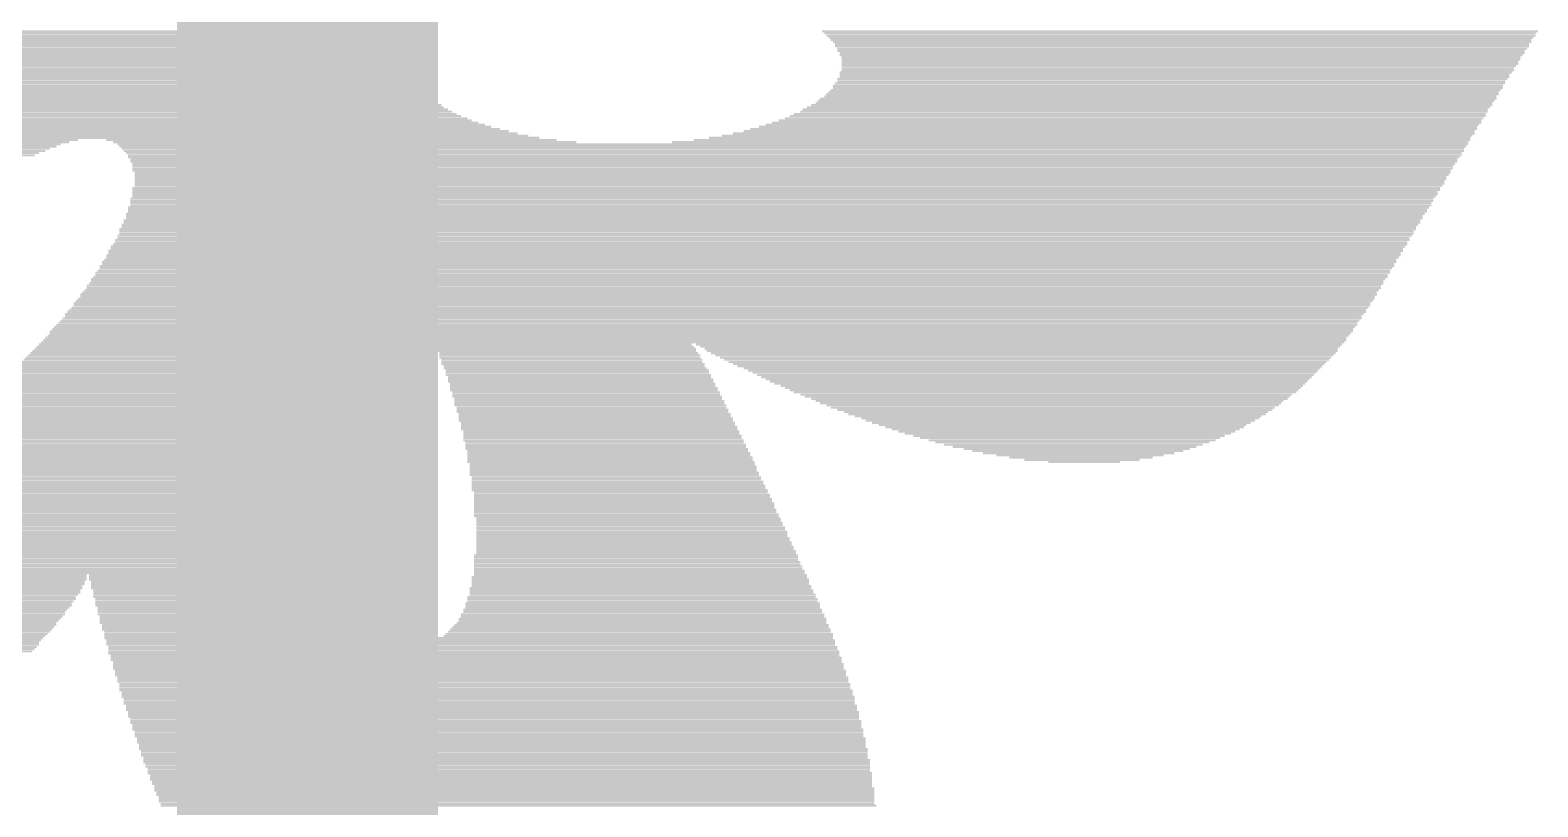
# Model space of a CAD drawing. Extents: x -5.1 to 70.5, y -0.2 to 53.5.
# Drawn here: x 55.302 to 57.062, y 27.385 to 28.292 of the extents above; entities that cross this region are included whole.
import ezdxf

# ---------------------------------------------------------------- set-up
doc = ezdxf.new("R2010")
doc.units = 0
doc.layers.add('1', color=12, linetype='CONTINUOUS')
doc.layers.add('21', color=253, linetype='CONTINUOUS')

# ---------------------------------------------------------------- blocks, each defined once
blk = doc.blocks.new('RECT')
blk.add_solid([(-0.5, -0.5), (0.5, -0.5), (-0.5, 0.5), (0.5, 0.5)])

msp = doc.modelspace()

# ---------------------------------------------------------------- linework, layer by layer
at = {"layer": '1', "const_width": 0.3048}
msp.add_lwpolyline([(55.626, 25.4), (55.626, 36.068)], dxfattribs=at)

# ---------------------------------------------------------------- block references
at = {"layer": '21'}
for p, xscale, yscale in [((55.2297, 28.2904), 1.0794, 0.0024), ((55.2309, 28.2879), 1.0718, 0.0026), ((56.6445, 28.2904), 0.8356, 0.0024), ((56.6445, 28.2879), 0.8306, 0.0026), ((55.231, 28.2853), 1.0668, 0.0024), ((55.2309, 28.2828), 1.0616, 0.0024), ((55.231, 28.2803), 1.0566, 0.0026), ((55.2297, 28.2777), 1.054, 0.0024), ((55.2297, 28.2752), 1.049, 0.0026), ((55.2309, 28.2726), 1.0464, 0.0024), ((55.231, 28.2701), 1.0414, 0.0024), ((56.6457, 28.2853), 0.828, 0.0024), ((56.6457, 28.2828), 0.8228, 0.0024), ((56.6457, 28.2803), 0.8178, 0.0026), ((56.647, 28.2777), 0.8152, 0.0024), ((56.647, 28.2752), 0.8102, 0.0026), ((56.647, 28.2726), 0.8102, 0.0024), ((56.647, 28.2701), 0.8052, 0.0024), ((55.2309, 28.2676), 1.0362, 0.0026), ((55.2322, 28.265), 1.0336, 0.0024), ((55.2322, 28.2625), 1.0336, 0.0026), ((55.2322, 28.2599), 1.0286, 0.0024), ((55.2335, 28.2574), 1.0262, 0.0024), ((55.2335, 28.2549), 1.0262, 0.0026), ((55.2348, 28.2523), 1.0236, 0.0024), ((56.6457, 28.2676), 0.8026, 0.0026), ((56.647, 28.265), 0.8, 0.0024), ((56.6457, 28.2625), 0.7974, 0.0026), ((56.6457, 28.2599), 0.7924, 0.0024), ((56.6457, 28.2574), 0.7924, 0.0024), ((56.6445, 28.2549), 0.79, 0.0026), ((56.6445, 28.2523), 0.79, 0.0024), ((55.2348, 28.2498), 1.0236, 0.0026), ((55.236, 28.2472), 1.021, 0.0024), ((55.236, 28.2447), 1.021, 0.0024), ((55.2373, 28.2422), 1.0184, 0.0026), ((55.2386, 28.2396), 1.021, 0.0024), ((55.2398, 28.2371), 1.0184, 0.0026), ((55.2398, 28.2345), 1.0184, 0.0024), ((56.6356, 28.2345), 0.7824, 0.0024), ((56.6394, 28.2422), 0.7848, 0.0026), ((56.6381, 28.2396), 0.7822, 0.0024), ((56.6381, 28.2371), 0.7822, 0.0026), ((56.6432, 28.2498), 0.7874, 0.0026), ((56.6419, 28.2472), 0.7848, 0.0024), ((56.6419, 28.2447), 0.7848, 0.0024), ((55.2411, 28.232), 1.021, 0.0024), ((55.2436, 28.2295), 1.021, 0.0026), ((55.2436, 28.2269), 1.021, 0.0024), ((55.2449, 28.2244), 1.0236, 0.0026), ((55.2462, 28.2218), 1.0262, 0.0024), ((55.2487, 28.2193), 1.026, 0.0024), ((55.25, 28.2168), 1.0286, 0.0026), ((56.6241, 28.2168), 0.7848, 0.0026), ((56.6254, 28.2193), 0.7822, 0.0024), ((56.6279, 28.2218), 0.7822, 0.0024), ((56.6305, 28.2269), 0.7822, 0.0024), ((56.6305, 28.2244), 0.7822, 0.0026), ((56.633, 28.2295), 0.7822, 0.0026), ((56.6343, 28.232), 0.7798, 0.0024), ((55.2513, 28.2142), 1.0312, 0.0024), ((55.2526, 28.2117), 1.0338, 0.0026), ((55.2551, 28.2091), 1.0388, 0.0024), ((55.2564, 28.2066), 1.0414, 0.0024), ((55.2589, 28.2041), 1.0464, 0.0026), ((55.2602, 28.2015), 1.049, 0.0024), ((55.2627, 28.199), 1.054, 0.0026), ((56.6038, 28.199), 0.8, 0.0026), ((56.6076, 28.2015), 0.7974, 0.0024), ((56.6115, 28.2041), 0.795, 0.0026), ((56.614, 28.2066), 0.79, 0.0024), ((56.6165, 28.2091), 0.7898, 0.0024), ((56.6191, 28.2117), 0.79, 0.0026), ((56.6216, 28.2142), 0.7848, 0.0024), ((55.269, 28.1914), 1.0718, 0.0026), ((55.2728, 28.1888), 1.0794, 0.0024), ((55.2754, 28.1863), 1.0846, 0.0026), ((55.2792, 28.1837), 1.0922, 0.0024), ((55.283, 28.1812), 1.0998, 0.0024), ((55.2653, 28.1964), 1.0592, 0.0024), ((55.2678, 28.1939), 1.0642, 0.0024), ((56.5771, 28.1812), 0.833, 0.0024), ((56.5822, 28.1837), 0.828, 0.0024), ((56.5861, 28.1863), 0.8204, 0.0026), ((56.5911, 28.1888), 0.8152, 0.0024), ((56.595, 28.1914), 0.8128, 0.0026), ((56.5975, 28.1939), 0.8078, 0.0024), ((56.6026, 28.1964), 0.8026, 0.0024), ((55.0417, 28.1634), 0.6324, 0.0024), ((55.2996, 28.171), 1.143, 0.0024), ((55.3059, 28.1685), 1.1556, 0.0024), ((55.3123, 28.166), 1.1684, 0.0026), ((55.2856, 28.1787), 1.11, 0.0026), ((55.2906, 28.1761), 1.12, 0.0024), ((55.2957, 28.1736), 1.1302, 0.0026), ((55.6539, 28.1634), 0.5258, 0.0024), ((56.5302, 28.1634), 0.9068, 0.0024), ((56.5391, 28.166), 0.889, 0.0026), ((56.5479, 28.1685), 0.8762, 0.0024), ((56.5556, 28.171), 0.8662, 0.0024), ((56.5619, 28.1736), 0.8534, 0.0026), ((56.567, 28.1761), 0.8484, 0.0024), ((56.5721, 28.1787), 0.8382, 0.0026), ((55.0113, 28.1456), 0.5918, 0.0024), ((55.0151, 28.1482), 0.5944, 0.0026), ((55.0227, 28.1533), 0.6046, 0.0026), ((55.0201, 28.1507), 0.5994, 0.0024), ((55.0303, 28.1583), 0.6146, 0.0024), ((55.0278, 28.1558), 0.6096, 0.0024), ((55.0366, 28.1609), 0.6222, 0.0026), ((55.6691, 28.1609), 0.541, 0.0026), ((56.1923, 28.1583), 1.5772, 0.0024), ((56.1923, 28.1558), 1.5722, 0.0024), ((56.1924, 28.1533), 1.5672, 0.0026), ((56.1936, 28.1507), 1.5646, 0.0024), ((56.1936, 28.1482), 1.5594, 0.0026), ((56.1949, 28.1456), 1.557, 0.0024), ((56.5162, 28.1609), 0.9296, 0.0026), ((56.1936, 28.1431), 1.5544, 0.0024), ((56.1936, 28.1406), 1.5494, 0.0026), ((56.1936, 28.138), 1.5494, 0.0024), ((56.1936, 28.1355), 1.5442, 0.0026), ((56.1924, 28.1329), 1.5418, 0.0024), ((56.1924, 28.1304), 1.5418, 0.0024), ((56.1911, 28.1279), 1.5392, 0.0026), ((56.1923, 28.1253), 1.5366, 0.0024), ((56.1911, 28.1228), 1.5342, 0.0026), ((56.1898, 28.1202), 1.5316, 0.0024), ((56.1898, 28.1177), 1.5316, 0.0024), ((56.1885, 28.1152), 1.529, 0.0026), ((56.1885, 28.1126), 1.529, 0.0024), ((56.1873, 28.1101), 1.5266, 0.0026), ((56.1796, 28.0948), 1.5214, 0.0024), ((56.1847, 28.1075), 1.5264, 0.0024), ((56.1847, 28.105), 1.5264, 0.0024), ((56.1835, 28.1025), 1.524, 0.0026), ((56.1835, 28.0999), 1.524, 0.0024), ((56.1822, 28.0974), 1.5214, 0.0026), ((56.172, 28.0771), 1.5162, 0.0026), ((56.1758, 28.0847), 1.5188, 0.0026), ((56.1746, 28.0821), 1.5164, 0.0024), ((56.1746, 28.0796), 1.5164, 0.0024), ((56.1796, 28.0923), 1.5214, 0.0024), ((56.1784, 28.0898), 1.519, 0.0026), ((56.1784, 28.0872), 1.519, 0.0024), ((55.5192, 28.0593), 0.226, 0.0026), ((55.5243, 28.0644), 0.231, 0.0026), ((55.5218, 28.0618), 0.226, 0.0024), ((56.1682, 28.0694), 1.5138, 0.0024), ((55.5294, 28.0669), 0.2362, 0.0024), ((56.1708, 28.0745), 1.5138, 0.0024), ((56.1708, 28.072), 1.5138, 0.0026), ((56.2952, 28.0669), 1.2598, 0.0024), ((56.2977, 28.0644), 1.2496, 0.0026), ((56.299, 28.0618), 1.242, 0.0024), ((56.3016, 28.0593), 1.237, 0.0026), ((55.5078, 28.0415), 0.2184, 0.0024), ((55.5104, 28.0466), 0.2184, 0.0026), ((55.5104, 28.044), 0.2184, 0.0024), ((55.5142, 28.0517), 0.221, 0.0026), ((55.5129, 28.0491), 0.2184, 0.0024), ((55.518, 28.0567), 0.2236, 0.0024), ((55.5167, 28.0542), 0.221, 0.0024), ((56.3015, 28.0567), 1.2318, 0.0024), ((56.3041, 28.0542), 1.2268, 0.0024), ((56.3041, 28.0517), 1.2216, 0.0026), ((56.3041, 28.0491), 1.2166, 0.0024), ((56.3054, 28.0466), 1.2142, 0.0026), ((56.3054, 28.044), 1.209, 0.0024), ((56.3066, 28.0415), 1.2064, 0.0024), ((55.4989, 28.0237), 0.2208, 0.0024), ((55.5015, 28.0288), 0.221, 0.0024), ((55.5015, 28.0263), 0.221, 0.0026), ((55.504, 28.0339), 0.221, 0.0026), ((55.5027, 28.0313), 0.2184, 0.0024), ((55.5066, 28.039), 0.221, 0.0026), ((55.5053, 28.0364), 0.2184, 0.0024), ((56.3067, 28.039), 1.2014, 0.0026), ((56.3066, 28.0364), 1.1962, 0.0024), ((56.3079, 28.0339), 1.1938, 0.0026), ((56.3079, 28.0313), 1.1886, 0.0024), ((56.3092, 28.0288), 1.1862, 0.0024), ((56.3092, 28.0263), 1.181, 0.0026), ((56.3092, 28.0237), 1.176, 0.0024), ((55.4926, 28.0085), 0.2286, 0.0026), ((55.4913, 28.0059), 0.226, 0.0024), ((55.4938, 28.011), 0.226, 0.0024), ((55.4951, 28.0161), 0.2234, 0.0024), ((55.4951, 28.0136), 0.2234, 0.0026), ((55.4976, 28.0212), 0.2234, 0.0026), ((55.4976, 28.0186), 0.2234, 0.0024), ((56.3092, 28.0212), 1.176, 0.0026), ((56.3092, 28.0186), 1.171, 0.0024), ((56.3105, 28.0161), 1.1684, 0.0024), ((56.3092, 28.0136), 1.1658, 0.0026), ((56.3092, 28.011), 1.1608, 0.0024), ((56.3105, 28.0085), 1.1582, 0.0026), ((56.3105, 28.0059), 1.1532, 0.0024), ((55.4837, 27.9882), 0.2362, 0.0026), ((55.4849, 27.9932), 0.2336, 0.0024), ((55.4849, 27.9907), 0.2336, 0.0024), ((55.4875, 27.9958), 0.2336, 0.0026), ((55.4888, 28.0009), 0.2312, 0.0026), ((55.4888, 27.9983), 0.2312, 0.0024), ((55.4901, 28.0034), 0.2286, 0.0024), ((56.3105, 28.0034), 1.1532, 0.0024), ((56.3104, 28.0009), 1.148, 0.0026), ((56.3092, 27.9983), 1.1456, 0.0024), ((56.3105, 27.9958), 1.143, 0.0026), ((56.3104, 27.9932), 1.1378, 0.0024), ((56.3104, 27.9907), 1.1378, 0.0024), ((56.3105, 27.9882), 1.1328, 0.0026), ((55.4773, 27.9729), 0.2488, 0.0024), ((55.4761, 27.9704), 0.2464, 0.0026), ((55.4786, 27.9755), 0.2464, 0.0026), ((55.4799, 27.978), 0.2438, 0.0024), ((55.4811, 27.9831), 0.2412, 0.0026), ((55.4811, 27.9805), 0.2412, 0.0024), ((55.4824, 27.9856), 0.2386, 0.0024), ((56.3092, 27.9856), 1.1302, 0.0024), ((56.3105, 27.9831), 1.1278, 0.0026), ((56.3104, 27.9805), 1.1226, 0.0024), ((56.3104, 27.978), 1.1226, 0.0024), ((56.3105, 27.9755), 1.1176, 0.0026), ((56.3092, 27.9729), 1.115, 0.0024), ((56.3104, 27.9704), 1.1124, 0.0026), ((55.4685, 27.9526), 0.2616, 0.0024), ((55.4697, 27.9551), 0.259, 0.0024), ((55.471, 27.9602), 0.2566, 0.0024), ((55.471, 27.9577), 0.2566, 0.0026), ((55.4723, 27.9628), 0.254, 0.0026), ((55.4735, 27.9653), 0.2514, 0.0024), ((55.4748, 27.9678), 0.2488, 0.0024), ((56.3092, 27.9678), 1.11, 0.0024), ((56.3092, 27.9653), 1.1048, 0.0024), ((56.3092, 27.9628), 1.1048, 0.0026), ((56.3092, 27.9602), 1.0998, 0.0024), ((56.3079, 27.9577), 1.0972, 0.0026), ((56.3092, 27.9551), 1.0948, 0.0024), ((56.3079, 27.9526), 1.0922, 0.0024), ((55.4608, 27.9348), 0.2768, 0.0024), ((55.4621, 27.9399), 0.2742, 0.0024), ((55.4621, 27.9374), 0.2742, 0.0026), ((55.4634, 27.9424), 0.2718, 0.0024), ((55.4646, 27.945), 0.2692, 0.0026), ((55.4659, 27.9475), 0.2666, 0.0024), ((55.4672, 27.9501), 0.2642, 0.0026), ((56.3079, 27.9501), 1.087, 0.0026), ((56.3079, 27.9475), 1.087, 0.0024), ((56.3079, 27.945), 1.082, 0.0026), ((56.3066, 27.9424), 1.0794, 0.0024), ((56.3079, 27.9399), 1.0768, 0.0024), ((56.3067, 27.9374), 1.0744, 0.0026), ((56.3054, 27.9348), 1.0718, 0.0024), ((55.4532, 27.917), 0.2972, 0.0024), ((55.4532, 27.9196), 0.292, 0.0026), ((55.4545, 27.9221), 0.2896, 0.0024), ((55.4558, 27.9247), 0.287, 0.0026), ((55.457, 27.9272), 0.2844, 0.0024), ((55.4583, 27.9297), 0.282, 0.0024), ((55.4596, 27.9323), 0.2794, 0.0026), ((56.3054, 27.9323), 1.0668, 0.0026), ((56.3054, 27.9297), 1.0668, 0.0024), ((56.3054, 27.9272), 1.0618, 0.0024), ((55.9244, 27.9247), 0.2998, 0.0026), ((55.9256, 27.9221), 0.3022, 0.0024), ((55.9282, 27.9196), 0.3022, 0.0026), ((55.9282, 27.917), 0.3022, 0.0024), ((56.4565, 27.9247), 0.7544, 0.0026), ((56.4578, 27.9221), 0.7468, 0.0024), ((56.459, 27.9196), 0.739, 0.0026), ((56.4603, 27.917), 0.7366, 0.0024), ((55.4443, 27.8993), 0.3148, 0.0026), ((55.4456, 27.9018), 0.3124, 0.0024), ((55.4468, 27.9043), 0.3098, 0.0024), ((55.4481, 27.9069), 0.3072, 0.0026), ((55.4494, 27.9094), 0.3048, 0.0024), ((55.4507, 27.912), 0.3022, 0.0026), ((55.4519, 27.9145), 0.2996, 0.0024), ((55.9307, 27.9145), 0.3022, 0.0024), ((55.932, 27.912), 0.3048, 0.0026), ((55.932, 27.9094), 0.3048, 0.0024), ((55.9346, 27.9069), 0.3048, 0.0026), ((55.9346, 27.9043), 0.3048, 0.0024), ((55.9358, 27.9018), 0.3072, 0.0024), ((55.9371, 27.8993), 0.3048, 0.0026), ((56.4616, 27.9145), 0.729, 0.0024), ((56.4629, 27.912), 0.7214, 0.0026), ((56.4641, 27.9094), 0.7136, 0.0024), ((56.4654, 27.9069), 0.706, 0.0026), ((56.4666, 27.9043), 0.6984, 0.0024), ((56.4679, 27.9018), 0.6908, 0.0024), ((56.4692, 27.8993), 0.6832, 0.0026), ((55.4354, 27.8815), 0.3378, 0.0026), ((55.438, 27.884), 0.3328, 0.0024), ((55.4393, 27.8866), 0.3302, 0.0026), ((55.4405, 27.8891), 0.3276, 0.0024), ((55.4405, 27.8916), 0.3226, 0.0024), ((55.4418, 27.8942), 0.32, 0.0026), ((55.443, 27.8967), 0.3174, 0.0024), ((55.9383, 27.8967), 0.3072, 0.0024), ((55.9409, 27.8942), 0.3074, 0.0026), ((55.9409, 27.8916), 0.3074, 0.0024), ((55.9421, 27.8891), 0.3098, 0.0024), ((55.9434, 27.8866), 0.3072, 0.0026), ((55.9447, 27.884), 0.3098, 0.0024), ((55.9447, 27.8815), 0.3098, 0.0026), ((56.4717, 27.8967), 0.673, 0.0024), ((56.473, 27.8942), 0.6654, 0.0026), ((56.4743, 27.8916), 0.6578, 0.0024), ((56.4756, 27.8891), 0.6502, 0.0024), ((56.4768, 27.8866), 0.6426, 0.0026), ((56.4781, 27.884), 0.635, 0.0024), ((56.4794, 27.8815), 0.6274, 0.0026), ((55.4265, 27.8637), 0.3606, 0.0024), ((55.4291, 27.8662), 0.3556, 0.0024), ((55.4303, 27.8688), 0.353, 0.0026), ((55.4316, 27.8713), 0.3504, 0.0024), ((55.4316, 27.8739), 0.3454, 0.0026), ((55.4329, 27.8764), 0.3428, 0.0024), ((55.4342, 27.8789), 0.3404, 0.0024), ((55.9472, 27.8789), 0.3098, 0.0024), ((55.9472, 27.8764), 0.3098, 0.0024), ((55.9485, 27.8739), 0.3124, 0.0026), ((55.9485, 27.8713), 0.3124, 0.0024), ((55.9511, 27.8688), 0.3124, 0.0026), ((55.9511, 27.8662), 0.3124, 0.0024), ((55.9523, 27.8637), 0.3148, 0.0024), ((56.4806, 27.8789), 0.6196, 0.0024), ((56.4832, 27.8764), 0.6096, 0.0024), ((56.4845, 27.8739), 0.602, 0.0026), ((56.4857, 27.8713), 0.5942, 0.0024), ((56.487, 27.8688), 0.5868, 0.0026), ((56.4883, 27.8662), 0.574, 0.0024), ((56.4895, 27.8637), 0.5664, 0.0024), ((55.4189, 27.8485), 0.381, 0.0026), ((55.4202, 27.851), 0.3784, 0.0024), ((55.4214, 27.8535), 0.3758, 0.0024), ((55.424, 27.8561), 0.3708, 0.0026), ((55.424, 27.8586), 0.3658, 0.0024), ((55.4253, 27.8612), 0.3632, 0.0026), ((55.9536, 27.8612), 0.3124, 0.0026), ((55.9549, 27.8586), 0.315, 0.0024), ((55.9549, 27.8561), 0.315, 0.0026), ((55.9561, 27.8535), 0.3174, 0.0024), ((55.9574, 27.851), 0.315, 0.0024), ((55.9586, 27.8485), 0.3174, 0.0026), ((56.4921, 27.8612), 0.5562, 0.0026), ((56.492, 27.8586), 0.546, 0.0024), ((56.4933, 27.8561), 0.5384, 0.0026), ((56.4959, 27.8535), 0.5284, 0.0024), ((56.4959, 27.851), 0.5182, 0.0024), ((56.4984, 27.8485), 0.508, 0.0026), ((55.4087, 27.8307), 0.4114, 0.0026), ((55.41, 27.8332), 0.4088, 0.0024), ((55.4113, 27.8358), 0.4012, 0.0026), ((55.4126, 27.8383), 0.3988, 0.0024), ((55.4151, 27.8408), 0.3936, 0.0024), ((55.4164, 27.8434), 0.3912, 0.0026), ((55.4164, 27.8459), 0.386, 0.0024), ((55.9586, 27.8459), 0.3174, 0.0024), ((55.9612, 27.8434), 0.3174, 0.0026), ((55.9612, 27.8408), 0.3174, 0.0024), ((55.9625, 27.8383), 0.32, 0.0024), ((55.9625, 27.8358), 0.32, 0.0026), ((55.965, 27.8332), 0.32, 0.0024), ((55.965, 27.8307), 0.32, 0.0026), ((56.4997, 27.8459), 0.4952, 0.0024), ((56.5009, 27.8434), 0.4876, 0.0026), ((56.5022, 27.8408), 0.4748, 0.0024), ((56.5048, 27.8383), 0.4648, 0.0024), ((56.5048, 27.8358), 0.4546, 0.0026), ((56.506, 27.8332), 0.4418, 0.0024), ((56.5073, 27.8307), 0.4292, 0.0026), ((55.3948, 27.8129), 0.4444, 0.0024), ((55.3973, 27.8154), 0.4394, 0.0024), ((55.3999, 27.818), 0.4344, 0.0026), ((55.4012, 27.8205), 0.4318, 0.0024), ((55.4024, 27.8231), 0.4242, 0.0026), ((55.4049, 27.8256), 0.419, 0.0024), ((55.4062, 27.8281), 0.4164, 0.0024), ((55.9663, 27.8281), 0.3226, 0.0024), ((55.9663, 27.8256), 0.3226, 0.0024), ((55.9688, 27.8231), 0.3224, 0.0026), ((55.9688, 27.8205), 0.3224, 0.0024), ((55.9701, 27.818), 0.325, 0.0026), ((55.9701, 27.8154), 0.325, 0.0024), ((55.9714, 27.8129), 0.3276, 0.0024), ((56.5098, 27.8281), 0.419, 0.0024), ((56.5111, 27.8256), 0.4064, 0.0024), ((56.5124, 27.8231), 0.3936, 0.0026), ((56.5137, 27.8205), 0.381, 0.0024), ((56.5149, 27.818), 0.3632, 0.0026), ((56.5162, 27.8154), 0.3504, 0.0024), ((56.5187, 27.8129), 0.3352, 0.0024), ((55.3783, 27.7951), 0.4876, 0.0024), ((55.3808, 27.7977), 0.4826, 0.0026), ((55.3846, 27.8002), 0.4748, 0.0024), ((55.3871, 27.8027), 0.4698, 0.0024), ((55.3884, 27.8053), 0.4622, 0.0026), ((55.391, 27.8078), 0.4572, 0.0024), ((55.3935, 27.8104), 0.452, 0.0026), ((55.9726, 27.8104), 0.325, 0.0026), ((55.9739, 27.8078), 0.3276, 0.0024), ((55.9739, 27.8053), 0.3276, 0.0026), ((55.9752, 27.8027), 0.3302, 0.0024), ((55.9764, 27.8002), 0.3276, 0.0024), ((55.9777, 27.7977), 0.3302, 0.0026), ((55.9777, 27.7951), 0.3302, 0.0024), ((56.5187, 27.8104), 0.32, 0.0026), ((56.52, 27.8078), 0.3022, 0.0024), ((56.5213, 27.8053), 0.2844, 0.0026), ((56.5238, 27.8027), 0.264, 0.0024), ((56.5251, 27.8002), 0.2464, 0.0024), ((56.5263, 27.7977), 0.2234, 0.0026), ((56.5276, 27.7951), 0.1954, 0.0024), ((55.0227, 27.7824), 1.209, 0.0024), ((55.0227, 27.7799), 1.209, 0.0026), ((55.0227, 27.7773), 1.209, 0.0024), ((55.0239, 27.785), 1.2064, 0.0026), ((55.3669, 27.7875), 0.5156, 0.0024), ((55.3719, 27.79), 0.5054, 0.0024), ((55.3757, 27.7926), 0.4978, 0.0026), ((55.979, 27.7926), 0.3328, 0.0026), ((55.979, 27.79), 0.3328, 0.0024), ((55.9802, 27.7875), 0.3352, 0.0024), ((55.9815, 27.785), 0.3326, 0.0026), ((55.9828, 27.7824), 0.3352, 0.0024), ((55.9828, 27.7799), 0.3352, 0.0026), ((55.9828, 27.7773), 0.3352, 0.0024), ((56.5289, 27.7926), 0.1676, 0.0026), ((56.5302, 27.79), 0.1346, 0.0024), ((56.5327, 27.7875), 0.0838, 0.0024), ((55.0214, 27.7646), 1.2216, 0.0024), ((55.0214, 27.7621), 1.2216, 0.0024), ((55.0227, 27.7596), 1.2242, 0.0026), ((55.0214, 27.7697), 1.2166, 0.0024), ((55.0227, 27.7672), 1.2192, 0.0026), ((55.0227, 27.7748), 1.2142, 0.0024), ((55.0227, 27.7723), 1.2142, 0.0026), ((55.9841, 27.7748), 0.3378, 0.0024), ((55.9841, 27.7723), 0.3378, 0.0026), ((55.9866, 27.7697), 0.3378, 0.0024), ((55.9866, 27.7672), 0.3378, 0.0026), ((55.9879, 27.7646), 0.3404, 0.0024), ((55.9879, 27.7621), 0.3404, 0.0024), ((55.9891, 27.7596), 0.3428, 0.0026), ((55.0214, 27.7443), 1.237, 0.0024), ((55.0214, 27.7418), 1.237, 0.0026), ((55.0214, 27.7519), 1.2318, 0.0024), ((55.0214, 27.7494), 1.2318, 0.0024), ((55.0214, 27.7469), 1.2318, 0.0026), ((55.0214, 27.757), 1.2268, 0.0024), ((55.0214, 27.7545), 1.2268, 0.0026), ((55.9891, 27.757), 0.3428, 0.0024), ((55.9904, 27.7545), 0.3454, 0.0026), ((55.9917, 27.7519), 0.3428, 0.0024), ((55.993, 27.7494), 0.3454, 0.0024), ((55.993, 27.7469), 0.3454, 0.0026), ((55.9942, 27.7443), 0.3478, 0.0024), ((55.9942, 27.7418), 0.3478, 0.0026), ((55.0214, 27.724), 1.2522, 0.0024), ((55.0214, 27.7316), 1.247, 0.0024), ((55.0214, 27.7291), 1.247, 0.0026), ((55.0214, 27.7265), 1.247, 0.0024), ((55.0201, 27.7392), 1.2394, 0.0024), ((55.0214, 27.7367), 1.242, 0.0024), ((55.0214, 27.7342), 1.242, 0.0026), ((55.9955, 27.7392), 0.3504, 0.0024), ((55.9955, 27.7367), 0.3504, 0.0024), ((55.9955, 27.7342), 0.3504, 0.0026), ((55.9968, 27.7316), 0.353, 0.0024), ((55.9968, 27.7291), 0.353, 0.0026), ((55.9981, 27.7265), 0.3556, 0.0024), ((55.9981, 27.724), 0.3556, 0.0024), ((55.0214, 27.7088), 1.2624, 0.0026), ((55.0227, 27.7062), 1.265, 0.0024), ((55.0214, 27.7164), 1.2572, 0.0026), ((55.0214, 27.7138), 1.2572, 0.0024), ((55.0227, 27.7113), 1.2598, 0.0024), ((55.0214, 27.7215), 1.2522, 0.0026), ((55.0227, 27.7189), 1.2548, 0.0024), ((56.0006, 27.7215), 0.3556, 0.0026), ((56.0006, 27.7189), 0.3556, 0.0024), ((56.0018, 27.7164), 0.358, 0.0026), ((56.0018, 27.7138), 0.358, 0.0024), ((56.0031, 27.7113), 0.3606, 0.0024), ((56.0031, 27.7088), 0.3606, 0.0026), ((56.0044, 27.7062), 0.3632, 0.0024), ((55.0227, 27.6935), 1.275, 0.0024), ((55.024, 27.691), 1.2776, 0.0026), ((55.024, 27.6884), 1.2776, 0.0024), ((55.0227, 27.7011), 1.27, 0.0024), ((55.0227, 27.6986), 1.27, 0.0024), ((55.0239, 27.6961), 1.2724, 0.0026), ((55.0227, 27.7037), 1.265, 0.0026), ((56.0044, 27.7037), 0.3632, 0.0026), ((56.0044, 27.7011), 0.3632, 0.0024), ((56.0057, 27.6986), 0.3658, 0.0024), ((56.0057, 27.6961), 0.3658, 0.0026), ((56.0069, 27.6935), 0.3682, 0.0024), ((56.0069, 27.691), 0.3682, 0.0026), ((56.0082, 27.6884), 0.3708, 0.0024), ((55.0252, 27.6757), 1.2902, 0.0024), ((55.0252, 27.6732), 1.2902, 0.0024), ((55.0265, 27.6707), 1.2928, 0.0026), ((55.0239, 27.6859), 1.2826, 0.0024), ((55.0239, 27.6834), 1.2826, 0.0026), ((55.0252, 27.6808), 1.2852, 0.0024), ((55.0252, 27.6783), 1.2852, 0.0026), ((56.0095, 27.6783), 0.3784, 0.0026), ((56.0095, 27.6757), 0.3784, 0.0024), ((56.0095, 27.6732), 0.3784, 0.0024), ((56.0108, 27.6707), 0.381, 0.0026), ((56.0082, 27.6859), 0.3708, 0.0024), ((56.0095, 27.6834), 0.3734, 0.0026), ((56.0095, 27.6808), 0.3734, 0.0024), ((55.0278, 27.658), 1.3056, 0.0026), ((54.8715, 27.6554), 0.993, 0.0024), ((54.8715, 27.6529), 0.993, 0.0026), ((55.0252, 27.6681), 1.2954, 0.0024), ((55.0265, 27.6656), 1.298, 0.0026), ((55.0265, 27.663), 1.298, 0.0024), ((55.0277, 27.6605), 1.3004, 0.0024), ((55.5256, 27.6554), 0.3098, 0.0024), ((55.5269, 27.6529), 0.3124, 0.0026), ((56.0133, 27.6529), 0.3912, 0.0026), ((56.0108, 27.6681), 0.381, 0.0024), ((56.012, 27.6656), 0.3834, 0.0026), ((56.012, 27.663), 0.3834, 0.0024), ((56.0133, 27.6605), 0.386, 0.0024), ((56.0133, 27.658), 0.386, 0.0026), ((56.0146, 27.6554), 0.3886, 0.0024), ((54.8652, 27.6376), 0.9906, 0.0024), ((54.8652, 27.6351), 0.9906, 0.0024), ((54.869, 27.6478), 0.993, 0.0024), ((54.869, 27.6453), 0.993, 0.0026), ((54.8678, 27.6427), 0.9906, 0.0024), ((54.8678, 27.6402), 0.9906, 0.0026), ((54.8715, 27.6503), 0.993, 0.0024), ((55.5269, 27.6503), 0.3124, 0.0024), ((55.5294, 27.6478), 0.3124, 0.0024), ((55.5307, 27.6453), 0.315, 0.0026), ((55.5307, 27.6427), 0.315, 0.0024), ((55.5319, 27.6402), 0.3174, 0.0026), ((55.5345, 27.6376), 0.3174, 0.0024), ((55.5345, 27.6351), 0.3174, 0.0024), ((56.0146, 27.6402), 0.3988, 0.0026), ((56.0158, 27.6376), 0.4012, 0.0024), ((56.0158, 27.6351), 0.4012, 0.0024), ((56.0145, 27.6503), 0.3936, 0.0024), ((56.0145, 27.6478), 0.3936, 0.0024), ((56.0145, 27.6453), 0.3936, 0.0026), ((56.0158, 27.6427), 0.3962, 0.0024), ((54.8614, 27.6275), 0.988, 0.0026), ((54.8601, 27.6249), 0.9854, 0.0024), ((54.8589, 27.6224), 0.983, 0.0024), ((54.8589, 27.6199), 0.983, 0.0026), ((54.8576, 27.6173), 0.9804, 0.0024), ((54.8639, 27.6326), 0.988, 0.0026), ((54.8626, 27.63), 0.9854, 0.0024), ((55.5358, 27.6326), 0.32, 0.0026), ((55.537, 27.63), 0.3224, 0.0024), ((55.5396, 27.6275), 0.3226, 0.0026), ((55.5396, 27.6249), 0.3226, 0.0024), ((55.5408, 27.6224), 0.325, 0.0024), ((55.5421, 27.6199), 0.3276, 0.0026), ((55.5446, 27.6173), 0.3276, 0.0024), ((56.0171, 27.6224), 0.414, 0.0024), ((56.0171, 27.6199), 0.414, 0.0026), ((56.0171, 27.6173), 0.414, 0.0024), ((56.0158, 27.63), 0.4064, 0.0024), ((56.0171, 27.6275), 0.409, 0.0026), ((56.0171, 27.6249), 0.409, 0.0024), ((56.0171, 27.6326), 0.4038, 0.0026), ((54.8487, 27.6021), 0.9728, 0.0026), ((54.855, 27.6148), 0.9804, 0.0026), ((54.8537, 27.6122), 0.9778, 0.0024), ((54.8537, 27.6097), 0.9778, 0.0024), ((54.8525, 27.6072), 0.9754, 0.0026), ((54.8512, 27.6046), 0.9728, 0.0024), ((55.5459, 27.6148), 0.3302, 0.0026), ((55.5472, 27.6122), 0.3328, 0.0024), ((55.5472, 27.6097), 0.3328, 0.0024), ((55.5497, 27.6072), 0.3326, 0.0026), ((55.551, 27.6046), 0.3352, 0.0024), ((55.5523, 27.6021), 0.3378, 0.0026), ((56.0171, 27.6046), 0.4292, 0.0024), ((56.0171, 27.6021), 0.4292, 0.0026), ((56.0171, 27.6097), 0.4242, 0.0024), ((56.0171, 27.6072), 0.4242, 0.0026), ((56.0171, 27.6148), 0.419, 0.0026), ((56.0171, 27.6122), 0.419, 0.0024), ((54.8424, 27.5894), 0.9652, 0.0026), ((54.8411, 27.5868), 0.9626, 0.0024), ((54.8398, 27.5843), 0.96, 0.0024), ((54.8474, 27.5995), 0.9702, 0.0024), ((54.8474, 27.597), 0.9702, 0.0024), ((54.8461, 27.5945), 0.9676, 0.0026), ((54.8449, 27.5919), 0.9652, 0.0024), ((55.5535, 27.5995), 0.3402, 0.0024), ((55.5573, 27.597), 0.3428, 0.0024), ((55.5586, 27.5945), 0.3454, 0.0026), ((55.5599, 27.5919), 0.348, 0.0024), ((55.5637, 27.5894), 0.3504, 0.0026), ((55.565, 27.5868), 0.353, 0.0024), ((55.5675, 27.5843), 0.358, 0.0024), ((56.012, 27.5843), 0.4546, 0.0024), ((56.0133, 27.5868), 0.4522, 0.0024), ((56.0133, 27.5894), 0.447, 0.0026), ((56.0145, 27.5919), 0.4444, 0.0024), ((56.0146, 27.5945), 0.4394, 0.0026), ((56.0158, 27.597), 0.4368, 0.0024), ((56.0158, 27.5995), 0.4318, 0.0024), ((54.8347, 27.5741), 0.955, 0.0024), ((54.8334, 27.5716), 0.9524, 0.0024), ((54.8322, 27.5691), 0.95, 0.0026), ((54.8309, 27.5665), 0.9474, 0.0024), ((54.8385, 27.5818), 0.9574, 0.0026), ((54.8373, 27.5792), 0.955, 0.0024), ((54.836, 27.5767), 0.9524, 0.0026), ((55.5713, 27.5818), 0.3656, 0.0026), ((55.8164, 27.5792), 0.8508, 0.0024), ((55.8164, 27.5767), 0.8508, 0.0026), ((55.8164, 27.5741), 0.8508, 0.0024), ((55.8189, 27.5716), 0.8508, 0.0024), ((55.8189, 27.5691), 0.8508, 0.0026), ((55.8202, 27.5665), 0.8534, 0.0024), ((56.0082, 27.5818), 0.4622, 0.0026), ((55.8202, 27.564), 0.8534, 0.0026), ((55.8215, 27.5614), 0.8508, 0.0024), ((55.8228, 27.5589), 0.8534, 0.0024), ((55.8228, 27.5564), 0.8534, 0.0026), ((55.824, 27.5538), 0.8508, 0.0024), ((55.8253, 27.5513), 0.8534, 0.0026), ((55.8253, 27.5487), 0.8534, 0.0024), ((55.8253, 27.5462), 0.8534, 0.0024), ((55.8279, 27.5437), 0.8534, 0.0026), ((55.8279, 27.5411), 0.8534, 0.0024), ((55.8279, 27.5386), 0.8534, 0.0026), ((55.8304, 27.536), 0.8534, 0.0024), ((55.8304, 27.5335), 0.8534, 0.0024), ((55.8304, 27.531), 0.8534, 0.0026), ((55.8329, 27.5284), 0.8534, 0.0024), ((55.8329, 27.5259), 0.8534, 0.0026), ((55.8329, 27.5233), 0.8534, 0.0024), ((55.8342, 27.5208), 0.856, 0.0024), ((55.8355, 27.5183), 0.8534, 0.0026), ((55.8355, 27.5157), 0.8534, 0.0024), ((55.8368, 27.5132), 0.856, 0.0026), ((55.838, 27.5106), 0.8534, 0.0024), ((55.838, 27.5081), 0.8534, 0.0024), ((55.838, 27.5056), 0.8534, 0.0026), ((55.8406, 27.503), 0.8534, 0.0024), ((55.8406, 27.5005), 0.8534, 0.0026), ((55.8406, 27.4979), 0.8534, 0.0024), ((55.8431, 27.4954), 0.8534, 0.0024), ((55.8431, 27.4929), 0.8534, 0.0026), ((55.8431, 27.4903), 0.8534, 0.0024), ((55.8443, 27.4878), 0.8508, 0.0026), ((55.8456, 27.4852), 0.8534, 0.0024), ((55.8456, 27.4827), 0.8534, 0.0024), ((55.8469, 27.4802), 0.8508, 0.0026), ((55.8469, 27.4776), 0.8508, 0.0024), ((55.8482, 27.4751), 0.8534, 0.0026), ((55.8494, 27.4725), 0.8508, 0.0024), ((55.8494, 27.47), 0.8508, 0.0024), ((55.8494, 27.4675), 0.8508, 0.0026), ((55.852, 27.4649), 0.8508, 0.0024), ((55.852, 27.4624), 0.8508, 0.0026), ((55.852, 27.4598), 0.8508, 0.0024), ((55.8533, 27.4573), 0.8484, 0.0024), ((55.8533, 27.4548), 0.8484, 0.0026), ((55.8545, 27.4522), 0.8508, 0.0024), ((55.8558, 27.4497), 0.8484, 0.0026), ((55.8558, 27.4471), 0.8484, 0.0024), ((55.8558, 27.4446), 0.8484, 0.0024), ((55.8571, 27.4421), 0.8458, 0.0026), ((55.8583, 27.4395), 0.8482, 0.0024), ((55.8583, 27.437), 0.8482, 0.0026), ((55.8596, 27.4344), 0.8458, 0.0024), ((55.8596, 27.4319), 0.8458, 0.0024), ((55.8609, 27.4294), 0.8432, 0.0026), ((55.8609, 27.4268), 0.8432, 0.0024), ((55.8622, 27.4243), 0.8458, 0.0026), ((55.8634, 27.4217), 0.8432, 0.0024), ((55.8634, 27.4192), 0.8432, 0.0024), ((55.8634, 27.4167), 0.8432, 0.0026), ((55.8647, 27.4141), 0.8408, 0.0024), ((55.8647, 27.4116), 0.8408, 0.0026), ((55.866, 27.409), 0.8382, 0.0024), ((55.8672, 27.4065), 0.8406, 0.0024), ((55.8672, 27.404), 0.8406, 0.0026), ((55.8685, 27.4014), 0.8382, 0.0024), ((55.8685, 27.3989), 0.8382, 0.0026), ((55.8698, 27.3963), 0.8356, 0.0024), ((55.8698, 27.3938), 0.8356, 0.0024), ((55.8698, 27.3913), 0.8356, 0.0026), ((55.871, 27.3887), 0.833, 0.0024), ((55.8723, 27.3862), 0.8356, 0.0026)]:
    msp.add_blockref('RECT', p, dxfattribs=dict(at, xscale=xscale, yscale=yscale))

doc.saveas('drawing.dxf')
